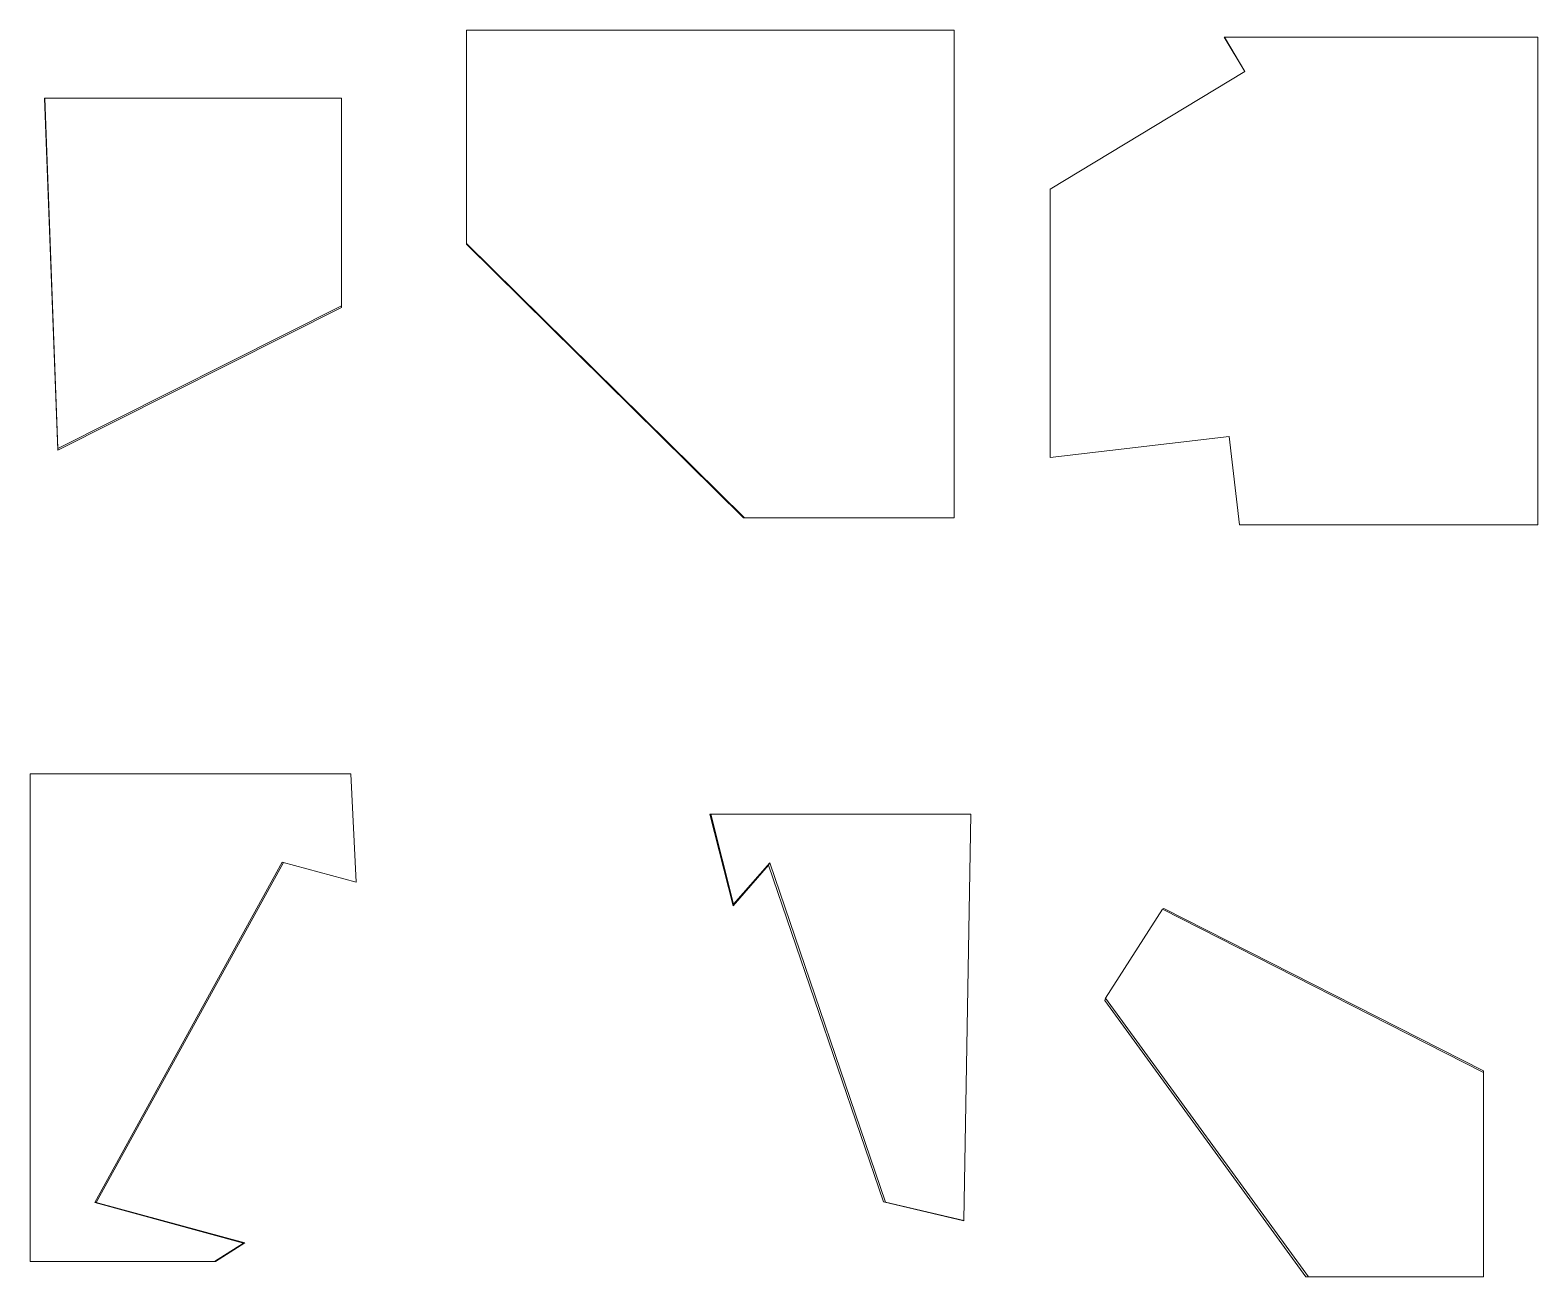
# Model space of a CAD drawing. Header units: inches. Extents: x -2.3 to 57.5, y 2.2 to 51.6.
import ezdxf

# ---------------------------------------------------------------- set-up
doc = ezdxf.new("R2010")
doc.units = ezdxf.units.IN
doc.header["$MEASUREMENT"] = 0

msp = doc.modelspace()

# ---------------------------------------------------------------- linework, layer by layer
at = {"color": 7, "linetype": 'Continuous', "lineweight": 15}
for p, q in [((14.986, 43.19), (14.986, 51.648)), ((14.986, 51.648), (34.336, 51.648)), ((34.336, 51.648), (34.336, 32.298)), ((45.058, 51.372), (45.869, 50.003)), ((45.058, 51.372), (45.061, 51.372)), ((45.061, 51.372), (45.871, 50.004)), ((45.061, 51.372), (57.504, 51.372)), ((57.504, 51.372), (57.504, 32.022)), ((38.154, 45.338), (45.871, 50.004)), ((-1.238, 34.992), (-1.763, 48.954)), ((-1.756, 48.954), (-1.763, 48.954)), ((-1.233, 35.056), (-1.756, 48.954)), ((-1.756, 48.954), (10.021, 48.954)), ((10.021, 48.954), (10.021, 40.708)), ((38.154, 34.691), (38.154, 45.338)), ((26.012, 32.298), (14.986, 43.19)), ((14.986, 43.19), (14.986, 43.159)), ((25.981, 32.298), (14.986, 43.159)), ((10.021, 40.708), (-1.233, 35.056)), ((10.021, 40.647), (10.021, 40.708)), ((10.021, 40.647), (-1.238, 34.992)), ((45.246, 35.53), (38.154, 34.691)), ((45.659, 32.022), (45.246, 35.53)), ((-1.233, 35.056), (-1.238, 34.992)), ((25.981, 32.298), (26.012, 32.298)), ((34.336, 32.298), (26.012, 32.298)), ((57.504, 32.022), (45.659, 32.022)), ((-2.338, 2.803), (-2.338, 22.153)), ((-2.338, 22.153), (10.386, 22.153)), ((10.596, 17.845), (10.386, 22.153)), ((25.561, 16.916), (24.64, 20.541)), ((24.677, 20.541), (24.64, 20.541)), ((25.583, 16.978), (24.677, 20.541)), ((24.677, 20.541), (34.993, 20.541)), ((34.993, 20.541), (34.722, 4.422)), ((0.224, 5.144), (7.663, 18.644)), ((0.285, 5.145), (7.715, 18.63)), ((10.596, 17.845), (7.663, 18.644)), ((27.024, 18.616), (25.583, 16.978)), ((26.972, 18.52), (27.024, 18.616)), ((31.618, 5.156), (27.024, 18.616)), ((26.972, 18.52), (25.561, 16.916)), ((31.53, 5.167), (26.972, 18.52)), ((25.561, 16.916), (25.583, 16.978)), ((40.34, 13.248), (42.602, 16.774)), ((42.66, 16.808), (42.602, 16.774)), ((42.602, 16.774), (55.344, 10.296)), ((42.66, 16.808), (55.344, 10.359)), ((40.313, 13.15), (40.34, 13.248)), ((40.34, 13.248), (48.399, 2.193)), ((40.313, 13.15), (48.301, 2.193)), ((55.344, 10.296), (55.344, 10.359)), ((55.344, 10.296), (55.344, 2.193)), ((0.224, 5.144), (0.285, 5.145)), ((0.224, 5.144), (6.129, 3.535)), ((0.285, 5.145), (6.181, 3.539)), ((31.53, 5.167), (31.618, 5.156)), ((34.715, 4.415), (31.53, 5.167)), ((34.722, 4.422), (31.618, 5.156)), ((34.722, 4.422), (34.715, 4.415)), ((4.977, 2.803), (6.129, 3.535)), ((5.022, 2.803), (6.181, 3.539)), ((6.129, 3.535), (6.181, 3.539)), ((4.977, 2.803), (-2.338, 2.803)), ((5.022, 2.803), (4.977, 2.803)), ((48.399, 2.193), (48.301, 2.193)), ((55.344, 2.193), (48.399, 2.193))]:
    msp.add_line(p, q, dxfattribs=at)

doc.saveas('drawing.dxf')
